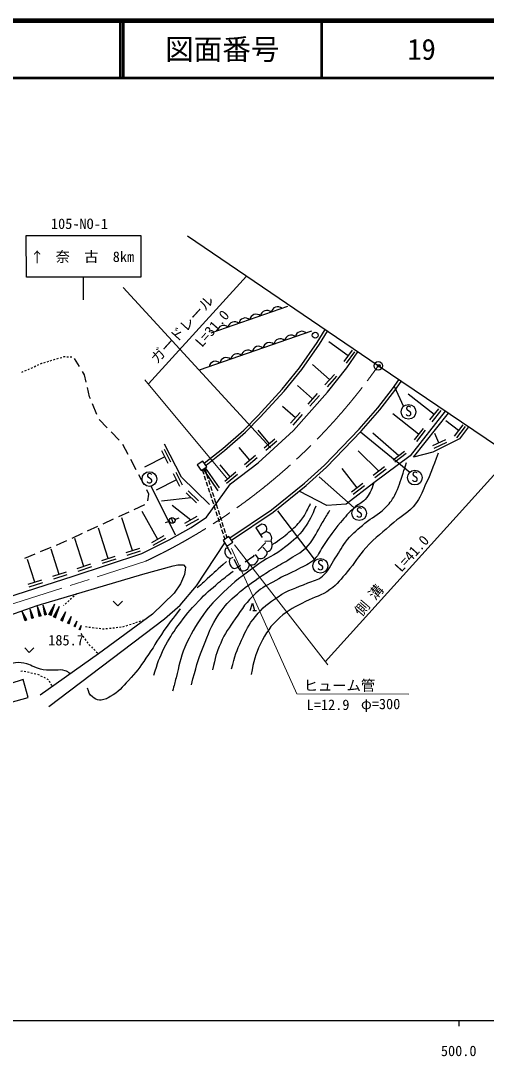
# Model space of a CAD drawing. Units: millimetres, scale not verified. Extents: x 40000 to 680000, y 20000 to 380000.
# Drawn here: x 491330 to 572825, y 198715 to 380000 of the extents above; entities that cross this region are included whole.
import ezdxf
from ezdxf.enums import TextEntityAlignment as Align

# ---------------------------------------------------------------- set-up
doc = ezdxf.new("R2010")
doc.units = ezdxf.units.MM
doc.header["$LTSCALE"] = 1000
doc.header["$PDMODE"] = 32
doc.header["$PDSIZE"] = 500
doc.linetypes.add('CHAIN', pattern=[18.5, 12, -1.5, 3.5, -1.5])
for name, color, linetype, lineweight in [('M-BGD', 7, 'Continuous', 25), ('M-BMK', 2, 'CHAIN', 13), ('M-BMK-SRVR', 3, 'Continuous', 25), ('M-STR-HTXT', 7, 'Continuous', 13), ('M-STR-STRC', 7, 'Continuous', 25), ('M-TTL', 2, 'Continuous', 140), ('M-TTL-BAND', 7, 'Continuous', 25), ('M-TTL-LINE', 7, 'Continuous', 50)]:
    doc.layers.add(name, color=color, linetype=linetype, lineweight=lineweight)
doc.layers.add('M-OTRS', color=6, linetype='Continuous')
doc.layers.add('M-TTL-TXT', color=7, linetype='Continuous')
doc.styles.add('ＭＳ ゴシック', font='')
doc.styles.get('ＭＳ ゴシック').set_extended_font_data('MS Gothic')

msp = doc.modelspace()

# ---------------------------------------------------------------- linework, layer by layer
at = {"layer": 'M-BGD'}
for p, q in [((538021, 329945), (524594, 325306)), ((542251, 325654), (522581, 318823)), ((543213, 323661), (544611, 325919)), ((543631, 323386), (545036, 325656)), ((540130, 319240), (543213, 323661)), ((540529, 318939), (543631, 323386)), ((548619, 321338), (545277, 323790)), ((497661, 320812), (497949, 320898)), ((498237, 320983), (498524, 321068)), ((498812, 321154), (498960, 321198)), ((498960, 321198), (499105, 321192)), ((499405, 321179), (499705, 321167)), ((500005, 321154), (500304, 321142)), ((549358, 322346), (547879, 320330)), ((549761, 322051), (548282, 320035)), ((548440, 319247), (550359, 322021)), ((492606, 318947), (492880, 319070)), ((493154, 319192), (493428, 319315)), ((493702, 319437), (493976, 319560)), ((494249, 319682), (494523, 319804)), ((494797, 319927), (495030, 320031)), ((495030, 320031), (495073, 320044)), ((495361, 320129), (495648, 320215)), ((495936, 320300), (496224, 320385)), ((496511, 320471), (496799, 320556)), ((497086, 320641), (497374, 320727)), ((501601, 319455), (500742, 320864)), ((537073, 315474), (540130, 319240)), ((545408, 317163), (542422, 319833)), ((545043, 314990), (548440, 319247)), ((491511, 318458), (491785, 318580)), ((492058, 318702), (492332, 318825)), ((502488, 317999), (502122, 318601)), ((502786, 316738), (502488, 317999)), ((537452, 315147), (540529, 318939)), ((546241, 318095), (544575, 316231)), ((546614, 317762), (544947, 315898)), ((503389, 314178), (503015, 315765)), ((532898, 310916), (537073, 315474)), ((542408, 313808), (539777, 316162)), ((553818, 312209), (556411, 315538)), ((556411, 315538), (557532, 317153)), ((556814, 315242), (557942, 316867)), ((503525, 313834), (503389, 314178)), ((533260, 310572), (537452, 315147)), ((539066, 308276), (545043, 314990)), ((543241, 314740), (541575, 312877)), ((543614, 314407), (541948, 312543)), ((554205, 311891), (556814, 315242)), ((563684, 311088), (559151, 314637)), ((504629, 311045), (503893, 312904)), ((539409, 310454), (537131, 312490)), ((550571, 308470), (553818, 312209)), ((550939, 308132), (554205, 311891)), ((564454, 312072), (562913, 310103)), ((506478, 308734), (505091, 310176)), ((530360, 308351), (532898, 310916)), ((530703, 307987), (533260, 310572)), ((540242, 311386), (538576, 309522)), ((540615, 311052), (538949, 309189)), ((560982, 307637), (556439, 311195)), ((565632, 311649), (559488, 303825)), ((560088, 303606), (566189, 311270)), ((564848, 311763), (563307, 309795)), ((526703, 305131), (530360, 308351)), ((532885, 302627), (539066, 308276)), ((534884, 305956), (532901, 308306)), ((544485, 302221), (550571, 308470)), ((561752, 308622), (560211, 306653)), ((562146, 308313), (560604, 306345)), ((567961, 308251), (565749, 309939)), ((568719, 309245), (567203, 307257)), ((569117, 308942), (567601, 306954)), ((569702, 308884), (568112, 306799)), ((508557, 306572), (507171, 308013)), ((527024, 304747), (530703, 307987)), ((535840, 306762), (533929, 305150)), ((536162, 306380), (534251, 304768)), ((544833, 301862), (550939, 308132)), ((557518, 303853), (552984, 307773)), ((565679, 306638), (563411, 305587)), ((568112, 306799), (563472, 304480)), ((564545, 306112), (563793, 307734)), ((510149, 304058), (509223, 305831)), ((515973, 304755), (517104, 302525)), ((516419, 304981), (517549, 302751)), ((519469, 300071), (516522, 305884)), ((523471, 302568), (526703, 305131)), ((523782, 302176), (527024, 304747)), ((531445, 303054), (529567, 305280)), ((554017, 301153), (550371, 304730)), ((558508, 304616), (556528, 303090)), ((565889, 306184), (563621, 305133)), ((511537, 301399), (510611, 303172)), ((516538, 303640), (513023, 301857)), ((532400, 303860), (530489, 302248)), ((532723, 303478), (530812, 301866)), ((559488, 303825), (553157, 299076)), ((558813, 304221), (556834, 302694)), ((563472, 304480), (560088, 303606)), ((518454, 300967), (519585, 298737)), ((523118, 301397), (523364, 300636)), ((523284, 301509), (525806, 297721)), ((523520, 301668), (523764, 300906)), ((523630, 301742), (526073, 298230)), ((528005, 300152), (526232, 302254)), ((528961, 300958), (527050, 299346)), ((528078, 298906), (532885, 302627)), ((540992, 299028), (544485, 302221)), ((541318, 298648), (544833, 301862)), ((550232, 298234), (547621, 301619)), ((555007, 301917), (553028, 300390)), ((555313, 301521), (553333, 299994)), ((512926, 298740), (512000, 300512)), ((518573, 299626), (515056, 297843)), ((518008, 300741), (519139, 298511)), ((524381, 295281), (519469, 300071)), ((523456, 300350), (523702, 299589)), ((523794, 299303), (524039, 298542)), ((523856, 300621), (524100, 299859)), ((524191, 299573), (524436, 298811)), ((529283, 300576), (527372, 298964)), ((513777, 297108), (513388, 297853)), ((520292, 297357), (522080, 295610)), ((520641, 297715), (522430, 295968)), ((523848, 293066), (528078, 298906)), ((524131, 298256), (524377, 297495)), ((524527, 298526), (524771, 297764)), ((524863, 297478), (525107, 296716)), ((535234, 294389), (540992, 299028)), ((535531, 293986), (541318, 298648)), ((544888, 295119), (540099, 297666)), ((553157, 299076), (548299, 295392)), ((551222, 298997), (549242, 297471)), ((551527, 298601), (549548, 297075)), ((513606, 295961), (513777, 297108)), ((521186, 296484), (515985, 295902)), ((524469, 297209), (524714, 296448)), ((524806, 296162), (525052, 295401)), ((525198, 296430), (525442, 295669)), ((508491, 293202), (510308, 294038)), ((511216, 294456), (513033, 295292)), ((515318, 289206), (512562, 294100)), ((521091, 292592), (517860, 295152)), ((525144, 295115), (525389, 294354)), ((525481, 294069), (525727, 293307)), ((525534, 295383), (525778, 294621)), ((525870, 294335), (526114, 293573)), ((527929, 289458), (535234, 294389)), ((528209, 289043), (535531, 293986)), ((548299, 295392), (544888, 295119)), ((505765, 291948), (507582, 292784)), ((510920, 287231), (509056, 292993)), ((517364, 292352), (516640, 292103)), ((517674, 292990), (518001, 292044)), ((518310, 292682), (519083, 292948)), ((522180, 293206), (520002, 291979)), ((522425, 292770), (520247, 291543)), ((521181, 291259), (523848, 293066)), ((525819, 293022), (526064, 292260)), ((526156, 291975), (526402, 291213)), ((526205, 293288), (526449, 292526)), ((526541, 292240), (526785, 291478)), ((500314, 289440), (502131, 290276)), ((503040, 290694), (504857, 291530)), ((506638, 285846), (504917, 291167)), ((517333, 289131), (521181, 291259)), ((526494, 290928), (526739, 290166)), ((526876, 291193), (527121, 290431)), ((527212, 290145), (527425, 289480)), ((533538, 291844), (532514, 291213)), ((532514, 291213), (533580, 289521)), ((534245, 290510), (533256, 289957)), ((497578, 288213), (498327, 288526)), ((498327, 288526), (499406, 289022)), ((502357, 284461), (500778, 289341)), ((512550, 286707), (517333, 289131)), ((516407, 289819), (514229, 288593)), ((516652, 289384), (514474, 288157)), ((522122, 281079), (527057, 288605)), ((526831, 289881), (527044, 289222)), ((534158, 288605), (532865, 287190)), ((535158, 288877), (534084, 288860)), ((534114, 288675), (534158, 288605)), ((492041, 285900), (493887, 286671)), ((494809, 287056), (496655, 287827)), ((498075, 283076), (496639, 287515)), ((500502, 282750), (512550, 286707)), ((512109, 287616), (509730, 286846)), ((512263, 287140), (509884, 286370)), ((527213, 287681), (527698, 287773)), ((528226, 286566), (527437, 288040)), ((532191, 286451), (531937, 286174)), ((532913, 285915), (532455, 286571)), ((534472, 287003), (533684, 287866)), ((493794, 281691), (492500, 285689)), ((503546, 284846), (501167, 284076)), ((507828, 286231), (505449, 285461)), ((507981, 285755), (505603, 284985)), ((518028, 284545), (518820, 284763)), ((518820, 284763), (519802, 284736)), ((519802, 284736), (520157, 284354)), ((528002, 285882), (528506, 286103)), ((529409, 284354), (528697, 285685)), ((529807, 284641), (529409, 284354)), ((531937, 286174), (530619, 285225)), ((531353, 284828), (530849, 285550)), ((494231, 277640), (512707, 283098)), ((499264, 283460), (496886, 282691)), ((499418, 282985), (497040, 282215)), ((503700, 284370), (501321, 283600)), ((512707, 283098), (518028, 284545)), ((520021, 283044), (519284, 281434)), ((520130, 283862), (520021, 283044)), ((520157, 284354), (520130, 283862)), ((528791, 284083), (529409, 284354)), ((529793, 283740), (529409, 284354)), ((445139, 264946), (500502, 282750)), ((494983, 282075), (492604, 281306)), ((495137, 281600), (492758, 280830)), ((519284, 281434), (518165, 279796)), ((519229, 277668), (522122, 281079)), ((500682, 279281), (500457, 279082)), ((501131, 279678), (500906, 279480)), ((518165, 279796), (514372, 276139)), ((485935, 274720), (494231, 277640)), ((494735, 275763), (494269, 277465)), ((494905, 275810), (494269, 277465)), ((494565, 275717), (494269, 277465)), ((495702, 276000), (495236, 277701)), ((495872, 276046), (495236, 277701)), ((495532, 275953), (495236, 277701)), ((496256, 276045), (497323, 277912)), ((496451, 275958), (497323, 277912)), ((496647, 275871), (497323, 277912)), ((497053, 275618), (498121, 277485)), ((497249, 275531), (498121, 277485)), ((497444, 275444), (498121, 277485)), ((498884, 277690), (498825, 277638)), ((499334, 278088), (499109, 277889)), ((499783, 278486), (499558, 278287)), ((500232, 278883), (500008, 278684)), ((507530, 278380), (508302, 277551)), ((509118, 278372), (508302, 277551)), ((516527, 275293), (519229, 277668)), ((531499, 276745), (531883, 278025)), ((531883, 278025), (532267, 276745)), ((492246, 275039), (491565, 276552)), ((492397, 275107), (491565, 276552)), ((492094, 274971), (491565, 276552)), ((493430, 275406), (492991, 277008)), ((493591, 275450), (492991, 277008)), ((493270, 275362), (492991, 277008)), ((494905, 275810), (494565, 275717)), ((495872, 276046), (495532, 275953)), ((496647, 275871), (496256, 276045)), ((497444, 275444), (497053, 275618)), ((498324, 275051), (499212, 276603)), ((498487, 274979), (499212, 276603)), ((498649, 274906), (499212, 276603)), ((499531, 274512), (500247, 275765)), ((499662, 274454), (500247, 275765)), ((499793, 274395), (500247, 275765)), ((514372, 276139), (504956, 269153)), ((531947, 276745), (532587, 276745)), ((492397, 275107), (492094, 274971)), ((493591, 275450), (493270, 275362)), ((496224, 259956), (516527, 275293)), ((498649, 274906), (498324, 275051)), ((499793, 274395), (499531, 274512)), ((500676, 274001), (501230, 274970)), ((500879, 273910), (500676, 274001)), ((500778, 273956), (501230, 274970)), ((500879, 273910), (501230, 274970)), ((501556, 273444), (501971, 274171)), ((501632, 273410), (501971, 274171)), ((501708, 273376), (501971, 274171)), ((502673, 273927), (502971, 273890)), ((503269, 273854), (503567, 273817)), ((503864, 273780), (504162, 273744)), ((507441, 273716), (507740, 273746)), ((508038, 273777), (508336, 273808)), ((508635, 273839), (508933, 273870)), ((509231, 273902), (509516, 273996)), ((509801, 274090), (510086, 274184)), ((510371, 274278), (510656, 274372)), ((510941, 274466), (511226, 274560)), ((511510, 274654), (511795, 274748)), ((512080, 274844), (512364, 274940)), ((512648, 275036), (512932, 275132)), ((501708, 273376), (501556, 273444)), ((501865, 272743), (502041, 272500)), ((502217, 272257), (502393, 272014)), ((504460, 273707), (504758, 273671)), ((505055, 273634), (505353, 273598)), ((505651, 273561), (505784, 273545)), ((505784, 273545), (505949, 273562)), ((506247, 273592), (506546, 273623)), ((506844, 273654), (507143, 273685)), ((492056, 270229), (492828, 269400)), ((493644, 270221), (492828, 269400)), ((502569, 271771), (502745, 271528)), ((502921, 271285), (503097, 271043)), ((503282, 270808), (503496, 270597)), ((503709, 270386), (503922, 270175)), ((504956, 269153), (494750, 261948)), ((504136, 269964), (504349, 269753)), ((504563, 269542), (504776, 269331)), ((491336, 266142), (491635, 266164)), ((491931, 266143), (492223, 266075)), ((492515, 266007), (492807, 265939)), ((493100, 265870), (493392, 265802)), ((493684, 265734), (493976, 265666)), ((494267, 265593), (494537, 265464)), ((494808, 265335), (495079, 265205)), ((495349, 265076), (495620, 264946)), ((495890, 264817), (496130, 264702)), ((496130, 264702), (496147, 264673)), ((491736, 264653), (486988, 263139)), ((492637, 261542), (491736, 264653)), ((496297, 264413), (496446, 264152)), ((496596, 263892), (496745, 263632)), ((487806, 260191), (492637, 261542))]:
    msp.add_line(p, q, dxfattribs=at)
for points in [[(522238, 302250), (522909, 301256), (523904, 301927), (523232, 302922)], [(526766, 289035), (527437, 288040), (528432, 288712), (527761, 289706)]]:
    msp.add_lwpolyline(points, close=True, dxfattribs=at)
for centre, radius in [((542888, 324949), 519), ((517838, 292517), 500)]:
    msp.add_circle(centre, radius, dxfattribs=at)
for centre, radius, start, end in [((532524, 327481), 1133, 47.13397, 170.989), ((534414, 328135), 1133, 47.13397, 170.989), ((536305, 328788), 1133, 47.13397, 170.989), ((526853, 325522), 1133, 47.13397, 170.989), ((528743, 326175), 1133, 47.13397, 170.989), ((530634, 326828), 1133, 47.13397, 170.989), ((538647, 323838), 1133, 47.22172, 171.07675), ((540537, 324494), 1133, 47.22172, 171.07675), ((532979, 321870), 1133, 47.22172, 171.07675), ((534869, 322526), 1133, 47.22172, 171.07675), ((536758, 323182), 1133, 47.22172, 171.07675), ((527311, 319901), 1133, 47.22172, 171.07675), ((529201, 320557), 1133, 47.22172, 171.07675), ((531090, 321213), 1133, 47.22172, 171.07675), ((525422, 319245), 1133, 47.22172, 171.07675), ((533612, 291028), 819, 320.71739, 95.11748), ((534156, 289389), 1125, 332.95112, 85.46407), ((534115, 288196), 1246, 286.67504, 33.1345), ((528262, 287069), 1215, 149.73029, 257.64762), ((533319, 286995), 1154, 249.40674, 0.36918), ((529051, 285270), 1215, 149.73029, 257.64762), ((530199, 284820), 1154, 249.40674, 0.36918), ((531759, 285908), 1154, 249.40674, 0.36918)]:
    msp.add_arc(centre, radius, start, end, dxfattribs=at)
for points, knots in [([(564374, 304309), (563376, 301567), (563128, 300751), (562082, 298578), (561480, 297328), (561292, 296525), (560444, 295426), (559246, 293874), (558109, 293449), (556637, 292152), (554713, 290455), (553510, 289627), (551766, 287744), (550352, 286217), (549859, 285111), (548491, 283542), (547372, 282257), (546836, 281410), (545462, 280403), (543970, 279310), (542827, 279219), (541205, 278329), (539379, 277328), (538212, 276923), (536675, 275518), (535025, 274011), (534281, 272909), (533291, 270906), (532319, 268941), (532132, 267964), (531681, 265530)], [0, 0, 0, 0, 1, 1, 1, 2, 2, 2, 3, 3, 3, 4, 4, 4, 5, 5, 5, 6, 6, 6, 7, 7, 7, 8, 8, 8, 9, 9, 9, 10, 10, 10, 10]), ([(528242, 266513), (528881, 268861), (529081, 269657), (529961, 271534), (530765, 273247), (531211, 274251), (532417, 275709), (533727, 277293), (534676, 278019), (536375, 279175), (538220, 280431), (539531, 280646), (541560, 281577), (542570, 282040), (543326, 282006), (544152, 282750), (545271, 283758), (545539, 284646), (546390, 285889), (547252, 287147), (547537, 287995), (548519, 289163), (549571, 290417), (550325, 290972), (551575, 292029), (552855, 293111), (553841, 293397), (555014, 294594), (555828, 295426), (556294, 295927), (556815, 296968), (557529, 298396), (557765, 299272), (558261, 300789), (558497, 301510), (558578, 301752), (558834, 302645)], [0, 0, 0, 0, 1, 1, 1, 2, 2, 2, 3, 3, 3, 4, 4, 4, 5, 5, 5, 6, 6, 6, 7, 7, 7, 8, 8, 8, 9, 9, 9, 10, 10, 10, 11, 11, 11, 12, 12, 12, 12]), ([(553157, 299076), (552650, 297757), (552473, 297136), (551602, 296204), (550956, 295512), (550386, 295357), (549687, 294718), (548672, 293790), (548170, 293196), (547291, 292138), (546093, 290697), (545497, 289827), (544425, 288290), (543737, 287303), (543583, 286565), (542726, 285721), (541801, 284809), (541030, 284609), (539895, 283978), (538395, 283144), (537449, 282876), (535965, 282013), (534564, 281199), (533666, 280871), (532472, 279776), (530818, 278259), (530139, 277151), (528870, 275300), (527775, 273703), (527111, 272815), (526332, 271043), (525561, 269290), (525389, 268519), (524913, 266349)], [0, 0, 0, 0, 1, 1, 1, 2, 2, 2, 3, 3, 3, 4, 4, 4, 5, 5, 5, 6, 6, 6, 7, 7, 7, 8, 8, 8, 9, 9, 9, 10, 10, 10, 11, 11, 11, 11]), ([(542979, 295031), (542252, 293227), (541963, 292536), (540959, 291156), (539909, 289711), (539108, 289049), (537712, 287935), (535737, 286359), (534324, 285906), (532283, 284417), (530054, 282792), (528804, 281858), (526823, 279939), (525348, 278511), (524479, 277719), (523303, 276037), (521833, 273936), (521084, 272681), (520055, 270333), (519183, 268343), (519093, 267082), (518527, 264984), (518277, 264058), (518196, 263762), (517899, 262610)], [0, 0, 0, 0, 1, 1, 1, 2, 2, 2, 3, 3, 3, 4, 4, 4, 5, 5, 5, 6, 6, 6, 7, 7, 7, 8, 8, 8, 8]), ([(521201, 263729), (522029, 266865), (522270, 267839), (523275, 270361), (524193, 272664), (524605, 274045), (526004, 276091), (527065, 277642), (527839, 278400), (529252, 279639), (530597, 280818), (531444, 281369), (532909, 282395), (533918, 283103), (534507, 283466), (535556, 284115), (536690, 284815), (537385, 285109), (538503, 285834), (539777, 286660), (540633, 286992), (541642, 288126), (542860, 289497), (543170, 290545), (544125, 292111), (544651, 292972), (544818, 293245), (545462, 294321)], [0, 0, 0, 0, 1, 1, 1, 2, 2, 2, 3, 3, 3, 4, 4, 4, 5, 5, 5, 6, 6, 6, 7, 7, 7, 8, 8, 8, 9, 9, 9, 9]), ([(535357, 288294), (536797, 289250), (537266, 289533), (538349, 290499), (539186, 291245), (539650, 291677), (540369, 292537), (540907, 293182), (541116, 293617), (541515, 294356), (541749, 294790), (541829, 294943), (542079, 295484)], [0, 0, 0, 0, 1, 1, 1, 2, 2, 2, 3, 3, 3, 4, 4, 4, 4]), ([(527342, 285315), (525705, 283841), (525294, 283471), (523985, 282286), (523302, 281668), (523089, 281475), (522238, 280703)], [0, 0, 0, 0, 1, 1, 1, 2, 2, 2, 2]), ([(514652, 265421), (515340, 267662), (515554, 268417), (516453, 270197), (517262, 271800), (517840, 272637), (518882, 274099), (520142, 275869), (520926, 276815), (522429, 278384), (523729, 279740), (524538, 280424), (525977, 281631), (526950, 282447), (527284, 282718), (528516, 283661)], [0, 0, 0, 0, 1, 1, 1, 2, 2, 2, 3, 3, 3, 4, 4, 4, 5, 5, 5, 5]), ([(519236, 277019), (517843, 275237), (517465, 274738), (516398, 273226), (515101, 271388), (514570, 270225), (513260, 268396), (512138, 266828), (511555, 265895), (510203, 264520), (509033, 263331), (508486, 262461), (507010, 261682), (506328, 261322), (505896, 261011), (505127, 261082), (504595, 261131), (504290, 261294), (503872, 261628), (503346, 262048), (503246, 262462), (503026, 263129)], [0, 0, 0, 0, 1, 1, 1, 2, 2, 2, 3, 3, 3, 4, 4, 4, 5, 5, 5, 6, 6, 6, 7, 7, 7, 7]), ([(500005, 265658), (499665, 265951), (499487, 266062), (499103, 266219), (498497, 266467), (498083, 266284), (497429, 266310), (496577, 266345), (496087, 266220), (495246, 266365), (494604, 266476), (494273, 266664), (493663, 266892), (493165, 267079), (492927, 267305), (492408, 267420), (491642, 267590), (491183, 267718), (490407, 267602), (489867, 267521), (489553, 267436), (489078, 267165), (488510, 266840), (488322, 266549), (487900, 265973)], [0, 0, 0, 0, 1, 1, 1, 2, 2, 2, 3, 3, 3, 4, 4, 4, 5, 5, 5, 6, 6, 6, 7, 7, 7, 8, 8, 8, 8])]:
    msp.add_open_spline(points, degree=3, knots=knots, dxfattribs=at)
at = {"layer": 'M-BMK'}
msp.add_line((469502, 271346), (513210, 285387), dxfattribs=at)
msp.add_arc((468697, 379687), 104278, 295.26877, 324.81674, dxfattribs=at)
at = {"layer": 'M-BMK-SRVR'}
for p, q in [((553926, 319603), (520512, 342262)), ((577630, 303497), (553926, 319603))]:
    msp.add_line(p, q, dxfattribs=at)
msp.add_circle((553926, 319603), 750, dxfattribs=at)
at = {"layer": 'M-OTRS'}
msp.add_point((554016, 319575), dxfattribs=at)
at = {"layer": 'M-STR-HTXT'}
for p, q in [((513694, 316407), (530841, 335258)), ((527575, 299702), (513084, 317140)), ((544638, 267780), (577169, 303810)), ((528732, 288271), (545065, 267230)), ((528237, 287599), (539658, 262178)), ((539658, 262178), (559272, 262087))]:
    msp.add_line(p, q, dxfattribs=at)
at = {"layer": 'M-STR-STRC'}
for p, q in [((492271, 342408), (512346, 342422)), ((492346, 335128), (492271, 342408)), ((512346, 342422), (512346, 335128)), ((512346, 335128), (492346, 335128)), ((502276, 335128), (502276, 331128)), ((509276, 333315), (535075, 305213)), ((556700, 316014), (558318, 312462)), ((550793, 308002), (559430, 300961)), ((543575, 300141), (549687, 294718)), ((518426, 289969), (514179, 298522)), ((536259, 294223), (542891, 285504))]:
    msp.add_line(p, q, dxfattribs=at)
for centre in [(559207, 311527), (513851, 299768), (560318, 300026), (550576, 293784), (543779, 284569)]:
    msp.add_circle(centre, 1289, dxfattribs=at)
at = {"layer": 'M-TTL'}
msp.add_line((680000, 380000), (40000, 380000), dxfattribs=at)
at = {"layer": 'M-TTL-BAND'}
for p, q in [((40000, 205000), (579000, 205000)), ((568000, 205000), (568000, 204000))]:
    msp.add_line(p, q, dxfattribs=at)
at = {"layer": 'M-TTL-LINE'}
for p, q in [((508747, 380000), (508747, 370000)), ((509247, 380000), (509247, 370000)), ((543997, 380000), (543997, 370000)), ((40000, 370000), (680000, 370000))]:
    msp.add_line(p, q, dxfattribs=at)

# ---------------------------------------------------------------- texts
at = {"layer": 'M-BGD', "style": 'ＭＳ ゴシック'}
msp.add_text('185.7', height=1833, dxfattribs=at).set_placement((496147, 270093), align=Align.BOTTOM_LEFT)
at = {"layer": 'M-STR-HTXT', "style": 'ＭＳ ゴシック'}
for s, rotation, p in [('ガードレール', 47.663, (515609, 319463)), ('L=31.0', 48.734, (523468, 322349)), ('L=41.0', 47.921, (558357, 282975)), ('側 溝', 49.562, (551365, 275231))]:
    msp.add_text(s, height=1833, rotation=rotation, dxfattribs=at).set_placement(p, align=Align.BOTTOM_LEFT)
for s, p in [('ヒューム管', (540871, 262164)), ('L=12.9', (541392, 258787)), ('φ=300', (550889, 258930))]:
    msp.add_text(s, height=1833, dxfattribs=at).set_placement(p, align=Align.BOTTOM_LEFT)
at = {"layer": 'M-STR-STRC', "style": 'ＭＳ ゴシック'}
msp.add_text('105-NO-1', height=1833, rotation=359.774, dxfattribs=at).set_placement((496619, 343004), align=Align.BOTTOM_LEFT)
msp.add_text('↑', height=1833, dxfattribs=at).set_placement((494203, 338625), align=Align.MIDDLE_CENTER)
msp.add_text('奈\u3000古\u30008km', height=1833, dxfattribs=at).set_placement((497439, 338691), align=Align.MIDDLE_LEFT)
for p in [(558602, 310201), (559714, 298700), (513246, 298442), (549971, 292458), (543175, 283243)]:
    msp.add_text('S', height=1833, dxfattribs=at).set_placement(p, align=Align.BOTTOM_LEFT)
at = {"layer": 'M-TTL-BAND', "style": 'ＭＳ ゴシック'}
msp.add_text('500.0', height=1833, dxfattribs=at).set_placement((568000, 198195), align=Align.BOTTOM_CENTER)
at = {"layer": 'M-TTL-TXT', "style": 'ＭＳ ゴシック'}
for s, p in [('図面番号', (526622, 375000)), ('19', (561497, 375000))]:
    msp.add_text(s, height=3666, dxfattribs=at).set_placement(p, align=Align.MIDDLE_CENTER)

doc.saveas('drawing.dxf')
